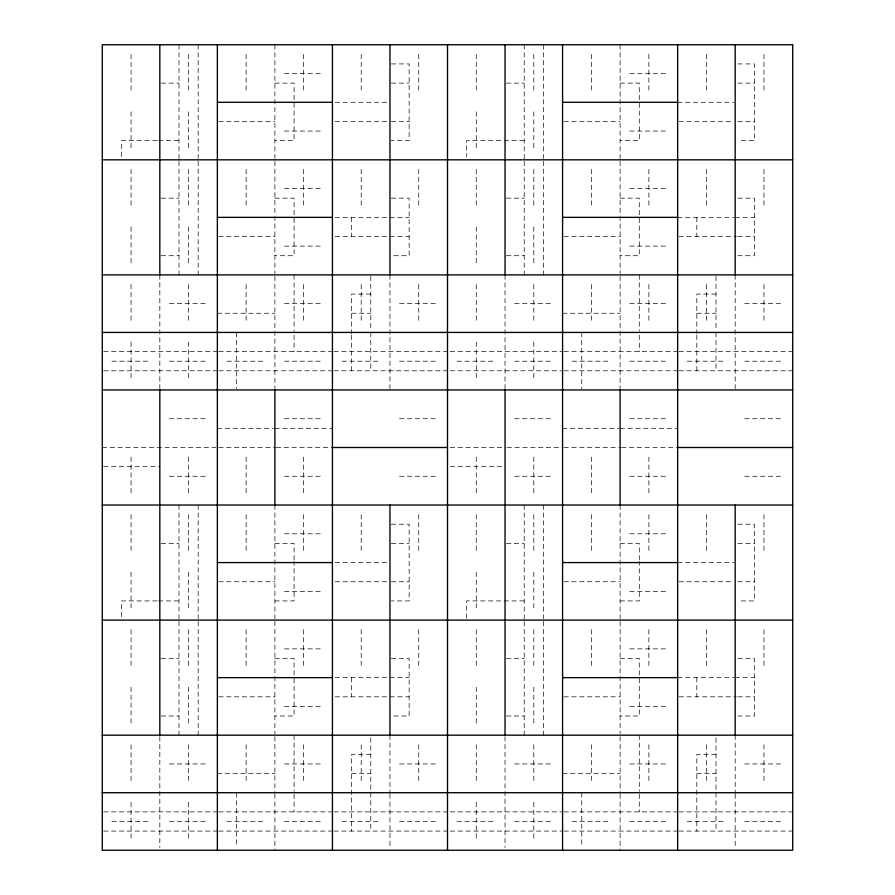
<?xml version="1.0" encoding="UTF-8"?>
<svg xmlns="http://www.w3.org/2000/svg" width="895" height="895" viewBox="0 0 895 895"><rect width="100%" height="100%" fill="white"/><g stroke="black" fill="none" stroke-linecap="round" stroke-linejoin="round"><path stroke-width="0.67" stroke-dasharray="4.47 3.36" d="M391.339 63.925L409.138 63.925L409.138 140.638L391.339 140.638M737.916 63.925L754.362 63.925L754.362 140.638L737.916 140.638M284.487 73.513L322.838 73.513M629.7 73.513L668.05 73.513M161.19 83.112L179 83.112M274.888 83.112L294.075 83.112L294.075 140.638L274.888 140.638M391.339 83.112L409.138 83.112M506.402 83.112L524.213 83.112M620.112 83.112L639.287 83.112L639.287 140.638L620.112 140.638M737.916 83.112L754.362 83.112M335.166 102.287L388.598 102.287M677.638 102.287L733.81 102.287M218.727 121.463L274.888 121.463M335.166 121.463L388.598 121.463M391.339 121.463L409.138 121.463M563.939 121.463L620.112 121.463M679.014 121.463L733.81 121.463M737.916 121.463L754.362 121.463M284.487 131.05L322.838 131.05M629.7 131.05L668.05 131.05M157.084 140.638L121.463 140.638L121.463 157.084M158.449 140.638L179 140.638M524.213 140.638L466.675 140.638L466.675 157.084M284.487 188.588L322.838 188.588M629.7 188.588L668.05 188.588M161.19 198.175L179 198.175M274.888 198.175L294.075 198.175L294.075 255.713L274.888 255.713M391.339 198.175L409.138 198.175L409.138 255.713L391.339 255.713M506.402 198.175L524.213 198.175M620.112 198.175L639.287 198.175L639.287 255.713L620.112 255.713M737.916 198.175L754.362 198.175L754.362 255.713L737.916 255.713M335.166 217.362L409.138 217.362M677.638 217.362L733.81 217.362M735.175 217.362L754.362 217.362M218.727 236.537L274.888 236.537M335.166 236.537L409.138 236.537M563.939 236.537L620.112 236.537M679.014 236.537L736.551 236.537M737.916 236.537L754.362 236.537M284.487 246.125L322.838 246.125M629.7 246.125L668.05 246.125M161.19 255.713L179 255.713M506.402 255.713L524.213 255.713M370.787 294.075L351.612 294.075L351.612 333.801M716 294.075L696.825 294.075L696.825 333.801M169.412 303.662L207.763 303.662M284.487 303.662L322.838 303.662M399.55 303.662L437.912 303.662M514.625 303.662L552.987 303.662M629.7 303.662L668.05 303.662M744.763 303.662L783.125 303.662M217.362 313.25L274.888 313.25M351.612 313.25L370.787 313.25M562.575 313.25L620.112 313.25M696.825 313.25L716 313.25M103.675 351.612L217.362 351.612M218.738 351.612L332.425 351.612M333.813 351.612L447.5 351.612M450.274 351.612L562.575 351.612M563.962 351.612L677.638 351.612M679.014 351.612L792.713 351.612M111.875 361.2L150.237 361.2M169.412 361.2L207.763 361.2M226.95 361.2L265.3 361.2M284.487 361.2L322.838 361.2M342.013 361.2L380.375 361.2M399.55 361.2L437.912 361.2M457.088 361.2L495.45 361.2M514.625 361.2L552.987 361.2M572.162 361.2L610.513 361.2M629.7 361.2L668.05 361.2M687.237 361.2L725.588 361.2M744.763 361.2L783.125 361.2M103.675 370.787L217.362 370.787M218.738 370.787L332.425 370.787M333.813 370.787L447.5 370.787M450.274 370.787L562.575 370.787M563.962 370.787L677.638 370.787M679.025 370.787L792.713 370.787M169.412 418.737L207.763 418.737M284.487 418.737L322.838 418.737M399.55 418.737L437.912 418.737M514.625 418.737L552.987 418.737M629.7 418.737L668.05 418.737M744.763 418.737L783.125 418.737M217.362 428.325L273.523 428.325M274.888 428.325L332.425 428.325M562.575 428.325L618.736 428.325M620.112 428.325L677.638 428.325M102.287 447.5L215.975 447.5M218.727 447.5L275.582 447.5M276.264 447.5L332.425 447.5M450.241 447.5L505.731 447.5M507.118 447.5L562.575 447.5M563.939 447.5L620.806 447.5M621.477 447.5L677.638 447.5M103.652 466.675L159.825 466.675M450.241 466.675L505.037 466.675M169.412 476.263L207.763 476.263M284.487 476.263L322.838 476.263M399.55 476.263L437.912 476.263M514.625 476.263L552.987 476.263M629.7 476.263L668.05 476.263M744.763 476.263L783.125 476.263M391.339 524.213L409.138 524.213L409.138 600.925L391.339 600.925M737.916 524.213L754.362 524.213L754.362 600.925L737.916 600.925M284.487 533.8L322.838 533.8M629.7 533.8L668.05 533.8M161.19 543.388L179 543.388M274.888 543.388L294.075 543.388L294.075 559.834M391.339 543.388L409.138 543.388M506.402 543.388L524.213 543.388M620.112 543.388L639.287 543.388L639.287 559.834M737.916 543.388L754.362 543.388M335.166 562.575L388.598 562.575M677.638 562.575L733.81 562.575M218.727 581.75L274.888 581.75M335.166 581.75L388.598 581.75M391.339 581.75L409.138 581.75M563.939 581.75L620.112 581.75M679.014 581.75L733.81 581.75M737.916 581.75L754.362 581.75M284.487 591.338L322.838 591.338M629.7 591.338L668.05 591.338M157.084 600.925L121.463 600.925L121.463 618.736M158.449 600.925L179 600.925M274.888 600.925L294.075 600.925L294.075 561.199M524.213 600.925L466.675 600.925L466.675 618.736M620.112 600.925L639.287 600.925L639.287 561.199M284.487 648.875L322.838 648.875M629.7 648.875L668.05 648.875M161.19 658.463L179 658.463M274.888 658.463L294.075 658.463L294.075 716L274.888 716M391.339 658.463L409.138 658.463L409.138 716L391.339 716M506.402 658.463L524.213 658.463M620.112 658.463L639.287 658.463L639.287 716L620.112 716M737.916 658.463L754.362 658.463L754.362 716L737.916 716M335.166 677.638L409.138 677.638M677.638 677.638L733.81 677.638M735.175 677.638L754.362 677.638M218.727 696.825L274.888 696.825M335.166 696.825L409.138 696.825M563.939 696.825L620.112 696.825M679.014 696.825L736.551 696.825M737.916 696.825L754.362 696.825M284.487 706.412L322.838 706.412M629.7 706.412L668.05 706.412M161.19 716L179 716M506.402 716L524.213 716M370.787 754.362L351.612 754.362L351.612 831.075M716 754.362L696.825 754.362L696.825 831.075M169.412 763.95L207.763 763.95M284.487 763.95L322.838 763.95M399.55 763.95L437.912 763.95M514.625 763.95L552.987 763.95M629.7 763.95L668.05 763.95M744.763 763.95L783.125 763.95M217.362 773.537L274.888 773.537M351.612 773.537L370.787 773.537M562.575 773.537L620.112 773.537M696.825 773.537L716 773.537M103.675 811.888L217.362 811.888M218.738 811.888L332.425 811.888M333.813 811.888L447.5 811.888M450.274 811.888L562.575 811.888M563.962 811.888L677.638 811.888M679.014 811.888L792.713 811.888M111.875 821.487L150.237 821.487M169.412 821.487L207.763 821.487M226.95 821.487L265.3 821.487M284.487 821.487L322.838 821.487M342.013 821.487L380.375 821.487M399.55 821.487L437.912 821.487M457.088 821.487L495.45 821.487M514.625 821.487L552.987 821.487M572.162 821.487L610.513 821.487M629.7 821.487L668.05 821.487M687.237 821.487L725.588 821.487M744.763 821.487L783.125 821.487M103.675 831.075L217.362 831.075M218.738 831.075L332.425 831.075M333.813 831.075L447.5 831.075M450.274 831.075L562.575 831.075M563.962 831.075L677.638 831.075M679.025 831.075L792.713 831.075M763.95 54.338L763.95 92.7M763.95 169.412L763.95 207.763M763.95 284.487L763.95 322.838M763.95 514.625L763.95 552.987M763.95 629.7L763.95 668.05M763.95 744.763L763.95 783.125M735.175 274.888L735.175 388.575M735.175 735.175L735.175 793.406M735.175 794.089L735.175 847.475M716 276.264L716 331.06M716 332.425L716 370.787M716 737.916L716 831.075M706.412 54.338L706.412 92.7M706.412 169.412L706.412 207.763M706.412 284.487L706.412 322.838M706.412 514.625L706.412 552.987M706.412 629.7L706.412 668.05M706.412 744.763L706.412 783.125M696.825 217.362L696.825 236.537M696.825 335.166L696.825 370.787M696.825 677.638L696.825 696.825M648.875 54.338L648.875 92.7M648.875 169.412L648.875 207.763M648.875 284.487L648.875 322.838M648.875 457.088L648.875 495.45M648.875 514.625L648.875 552.987M648.875 629.7L648.875 668.05M648.875 744.763L648.875 783.125M639.287 274.888L639.287 331.06M639.287 335.166L639.287 351.612M639.287 735.175L639.287 791.348M639.287 794.089L639.287 811.888M620.112 44.75L620.112 158.437M620.112 161.212L620.112 273.512M620.112 276.264L620.112 389.963M620.112 505.037L620.112 618.725M620.112 621.488L620.112 733.788M620.112 736.563L620.112 793.406M620.112 794.089L620.112 850.25M591.338 54.338L591.338 92.7M591.338 169.412L591.338 207.763M591.338 284.487L591.338 322.838M591.338 457.088L591.338 495.45M591.338 514.625L591.338 552.987M591.338 629.7L591.338 668.05M591.338 744.763L591.338 783.125M581.75 332.425L581.75 388.598M581.75 792.713L581.75 847.509M543.388 44.75L543.388 158.437M543.388 161.212L543.388 274.888M543.388 505.037L543.388 618.725M543.388 621.488L543.388 735.175M533.8 54.338L533.8 92.7M533.8 111.875L533.8 150.237M533.8 169.412L533.8 207.763M533.8 226.95L533.8 265.3M533.8 284.487L533.8 322.838M533.8 342.013L533.8 380.375M533.8 457.088L533.8 495.45M533.8 514.625L533.8 552.987M533.8 572.162L533.8 610.513M533.8 629.7L533.8 668.05M533.8 687.237L533.8 725.588M533.8 744.763L533.8 783.125M533.8 802.3L533.8 840.662M524.213 44.75L524.213 159.825M524.213 161.212L524.213 274.888M524.213 505.037L524.213 620.112M524.213 621.488L524.213 735.175M505.037 274.888L505.037 388.575M505.037 736.563L505.037 847.475M476.263 54.338L476.263 92.7M476.263 111.875L476.263 150.237M476.263 169.412L476.263 207.763M476.263 226.95L476.263 265.3M476.263 284.487L476.263 322.838M476.263 342.013L476.263 380.375M476.263 457.088L476.263 495.45M476.263 514.625L476.263 552.987M476.263 572.162L476.263 610.513M476.263 629.7L476.263 668.05M476.263 687.237L476.263 725.588M476.263 744.763L476.263 783.125M476.263 802.3L476.263 840.662M418.737 54.338L418.737 92.7M418.737 169.412L418.737 207.763M418.737 284.487L418.737 322.838M418.737 514.625L418.737 552.987M418.737 629.7L418.737 668.05M418.737 744.763L418.737 783.125M389.963 274.888L389.963 388.575M389.963 735.175L389.963 793.406M389.963 794.089L389.963 847.475M370.787 276.264L370.787 331.06M370.787 332.425L370.787 370.787M370.787 737.916L370.787 831.075M361.2 54.338L361.2 92.7M361.2 169.412L361.2 207.763M361.2 284.487L361.2 322.838M361.2 514.625L361.2 552.987M361.2 629.7L361.2 668.05M361.2 744.763L361.2 783.125M351.612 217.362L351.612 236.537M351.612 335.166L351.612 370.787M351.612 677.638L351.612 696.825M303.662 54.338L303.662 92.7M303.662 169.412L303.662 207.763M303.662 284.487L303.662 322.838M303.662 457.088L303.662 495.45M303.662 514.625L303.662 552.987M303.662 629.7L303.662 668.05M303.662 744.763L303.662 783.125M294.075 274.888L294.075 331.06M294.075 335.166L294.075 351.612M294.075 735.175L294.075 791.348M294.075 794.089L294.075 811.888M274.888 44.75L274.888 158.437M274.888 161.212L274.888 273.512M274.888 276.264L274.888 389.963M274.888 505.037L274.888 618.725M274.888 621.488L274.888 733.788M274.888 736.563L274.888 793.406M274.888 794.089L274.888 850.25M246.125 54.338L246.125 92.7M246.125 169.412L246.125 207.763M246.125 284.487L246.125 322.838M246.125 457.088L246.125 495.45M246.125 514.625L246.125 552.987M246.125 629.7L246.125 668.05M246.125 744.763L246.125 783.125M236.537 332.425L236.537 388.598M236.537 792.713L236.537 847.509M198.175 44.75L198.175 158.437M198.175 161.212L198.175 274.888M198.175 505.037L198.175 618.725M198.175 621.488L198.175 735.175M188.588 54.338L188.588 92.7M188.588 111.875L188.588 150.237M188.588 169.412L188.588 207.763M188.588 226.95L188.588 265.3M188.588 284.487L188.588 322.838M188.588 342.013L188.588 380.375M188.588 457.088L188.588 495.45M188.588 514.625L188.588 552.987M188.588 572.162L188.588 610.513M188.588 629.7L188.588 668.05M188.588 687.237L188.588 725.588M188.588 744.763L188.588 783.125M188.588 802.3L188.588 840.662M179 44.75L179 159.825M179 161.212L179 274.888M179 505.037L179 620.112M179 621.488L179 735.175M159.825 274.888L159.825 388.575M159.825 736.563L159.825 847.475M131.05 54.338L131.05 92.7M131.05 111.875L131.05 150.237M131.05 169.412L131.05 207.763M131.05 226.95L131.05 265.3M131.05 284.487L131.05 322.838M131.05 342.013L131.05 380.375M131.05 457.088L131.05 495.45M131.05 514.625L131.05 552.987M131.05 572.162L131.05 610.513M131.05 629.7L131.05 668.05M131.05 687.237L131.05 725.588M131.05 744.763L131.05 783.125M131.05 802.3L131.05 840.662"/><path stroke-width="1.34" d="M217.362 102.287L332.425 102.287M562.575 102.287L677.638 102.287M102.287 159.825L792.713 159.825M217.362 217.362L332.425 217.362M562.575 217.362L677.638 217.362M102.287 274.888L792.713 274.888M102.287 332.425L792.713 332.425M102.287 389.963L792.713 389.963M332.425 447.5L447.5 447.5M677.638 447.5L792.713 447.5M102.287 505.037L792.713 505.037M217.362 562.575L332.425 562.575M562.575 562.575L677.638 562.575M102.287 620.112L792.713 620.112M217.362 677.638L332.425 677.638M562.575 677.638L677.638 677.638M102.287 735.175L792.713 735.175M102.287 792.713L792.713 792.713M735.175 44.75L735.175 274.888M735.175 505.037L735.175 735.175M677.638 44.75L677.638 850.25M620.112 389.963L620.112 505.037M562.575 44.75L562.575 850.25M505.037 44.75L505.037 274.888M505.037 389.963L505.037 735.175M447.5 44.75L447.5 850.25M389.963 44.75L389.963 274.888M389.963 505.037L389.963 735.175M332.425 44.75L332.425 850.25M274.888 389.963L274.888 505.037M217.362 44.75L217.362 850.25M159.825 44.75L159.825 274.888M159.825 389.963L159.825 735.175M792.713 44.75L102.287 44.75L102.287 850.25L792.713 850.25L792.713 44.75"/></g></svg>
